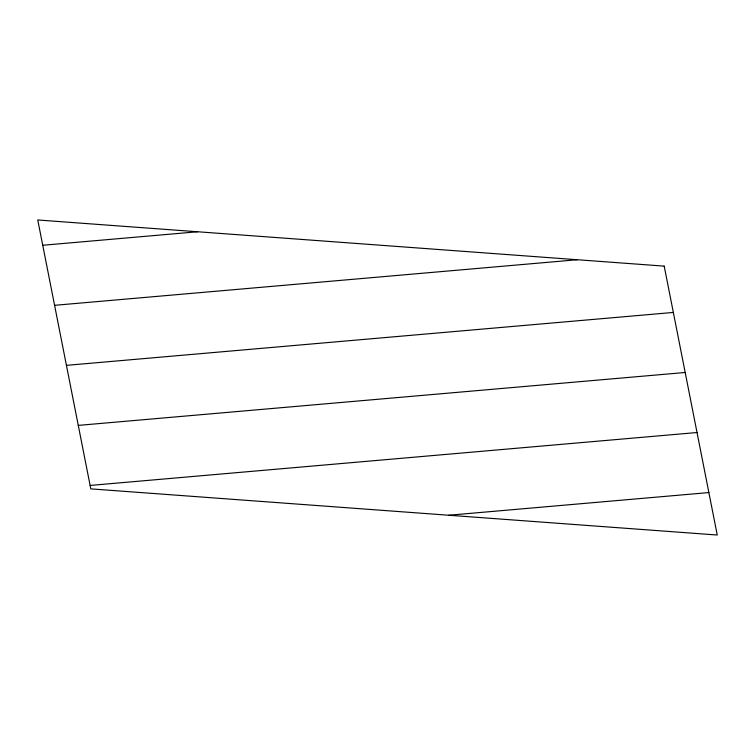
<?xml version="1.0" encoding="UTF-8"?>
<svg xmlns="http://www.w3.org/2000/svg" width="755" height="755" viewBox="0 0 755 755"><rect width="100%" height="100%" fill="white"/><g stroke="black" fill="none" stroke-linecap="round" stroke-linejoin="round"><path stroke-width="1.13" d="M42.742 245.271L197.659 231.757M54.587 305.313L577.348 259.729M66.431 365.354L673.337 312.438M78.275 425.395L685.181 372.479M90.119 485.437L697.025 432.521M448.772 515.24L708.879 492.562M664.202 266.128L37.75 219.979L90.798 488.872L717.25 535.021L664.202 266.128"/></g></svg>
